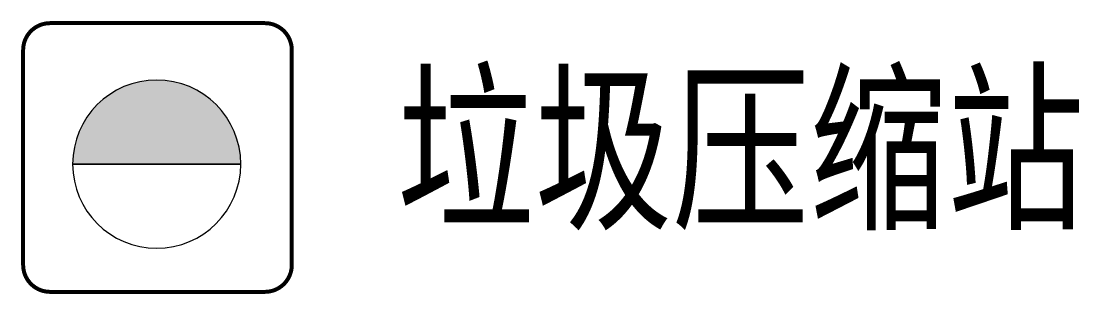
# Model space of a CAD drawing. Header units: millimetres. Extents: x -0.1 to 27.5, y -0.8 to 6.3.
import ezdxf

# ---------------------------------------------------------------- set-up
doc = ezdxf.new("R2010")
doc.units = ezdxf.units.MM
doc.layers.add('设施图块', color=7, linetype='Continuous')
doc.styles.add('设施块标注', font='SIMFANG.TTF', dxfattribs={"width": 0.75})

msp = doc.modelspace()

# ---------------------------------------------------------------- hatches: boundary and pattern name
at = {"layer": '设施图块'}
h = msp.add_hatch(color=5, dxfattribs=at)
edge = h.paths.add_edge_path()
edge.add_line((1.29, 2.627), (5.669, 2.627))
edge.add_arc((3.479, 2.627), 2.19, 0, 180)

# ---------------------------------------------------------------- linework, layer by layer
at = {"layer": '设施图块', "color": 5}
for p, q in [((5.669, 2.627), (1.29, 2.627)), ((1.29, 2.627), (5.669, 2.627))]:
    msp.add_line(p, q, dxfattribs=at)
at = {"layer": '设施图块', "color": 5, "const_width": 0.104}
msp.add_lwpolyline([(0, 5.598, -0.41422), (0.7, 6.298), (6.298, 6.298, -0.414214), (6.998, 5.598), (6.998, 0, -0.414214), (6.298, -0.7), (0.7, -0.7, -0.414214), (0, 0), (0, 5.598)], format="xyb", dxfattribs=at)
at = {"layer": '设施图块', "color": 5}
for start, end in [(0, 180), (180, 360)]:
    msp.add_arc((3.479, 2.627), 2.19, start, end, dxfattribs=at)

# ---------------------------------------------------------------- texts
at = {"layer": '设施图块', "style": '设施块标注', "width": 0.75}
msp.add_attdef('垃圾压缩站', (9.74, 1.288), '垃圾压缩站', height=3.5, dxfattribs=at)

doc.saveas('drawing.dxf')
